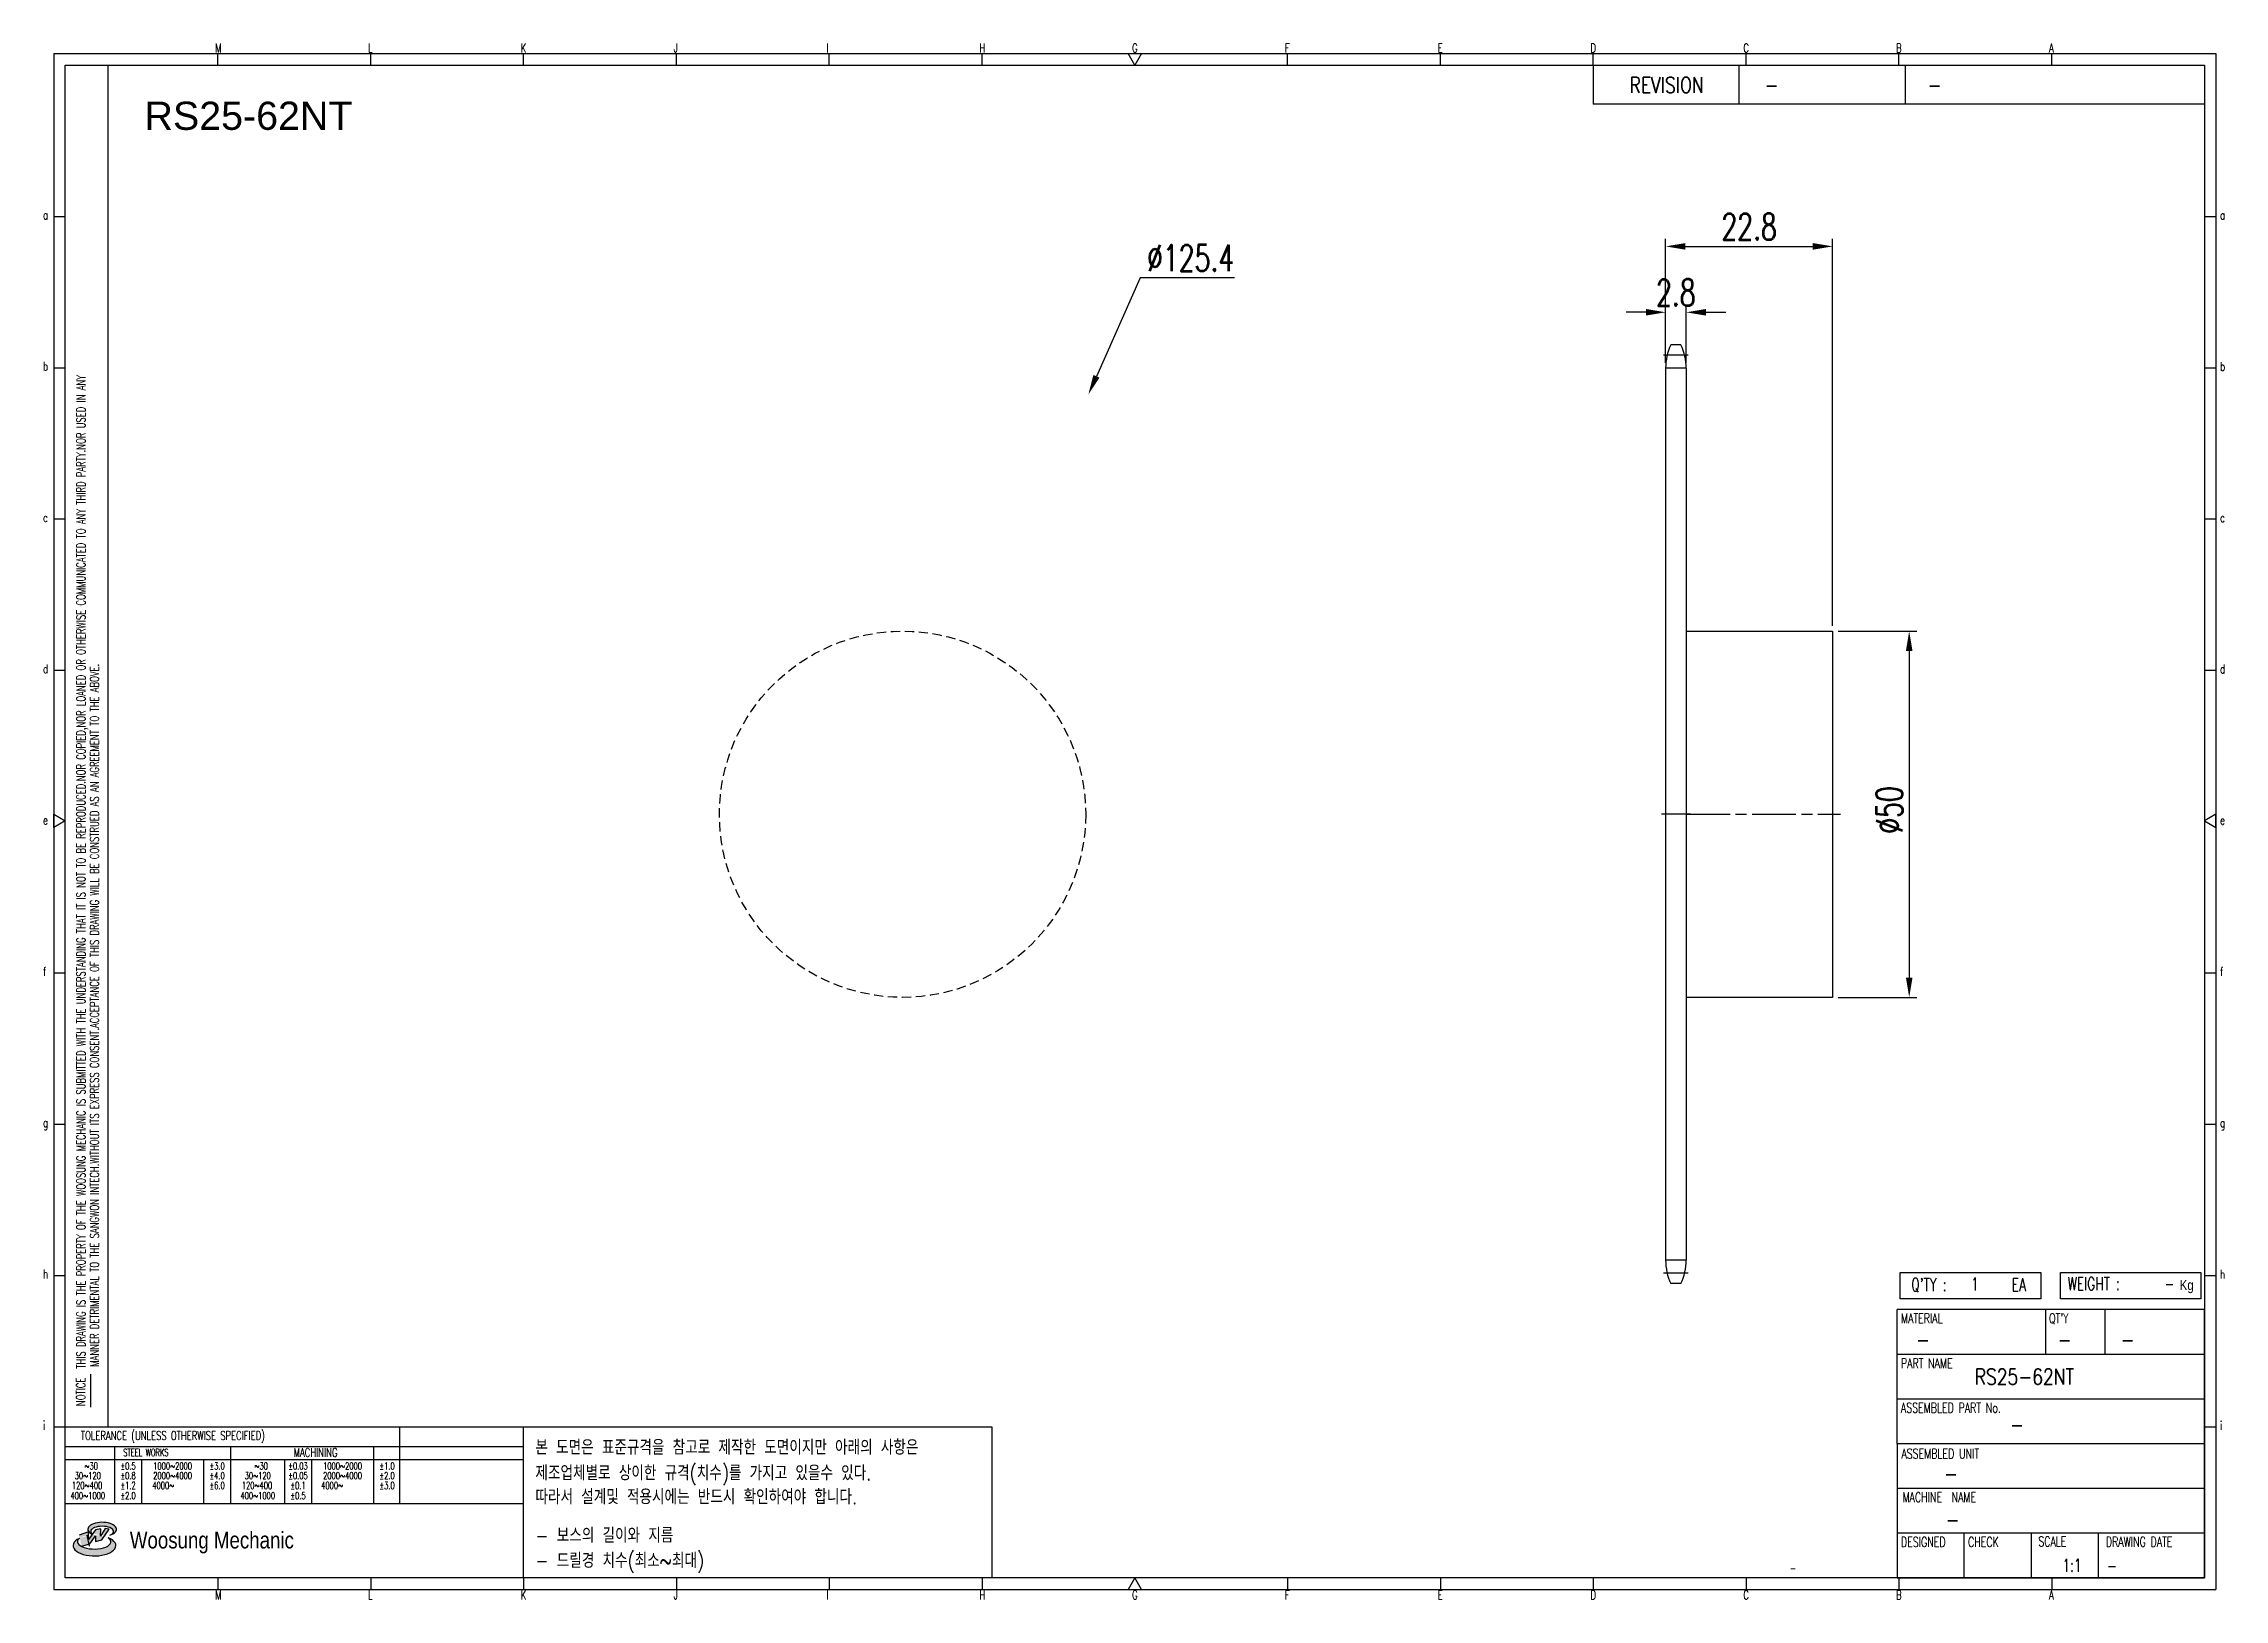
# Model space of a CAD drawing. Header units: millimetres. Extents: x -66964 to -66666, y 2417 to 2629.
import ezdxf
from ezdxf.enums import TextEntityAlignment as Align

# ---------------------------------------------------------------- set-up
doc = ezdxf.new("R2010")
doc.units = ezdxf.units.MM
for name, pattern in [('AM_ISO02W050', [7.5, 6, -1.5]), ('AM_ISO02W050x2', [3.75, 3, -0.75]), ('AM_ISO08W050', [18, 12, -1.5, 3, -1.5]), ('AM_ISO08W050x2', [9, 6, -0.75, 1.5, -0.75]), ('HIDDEN', [9.525, 6.35, -3.175])]:
    doc.linetypes.add(name, pattern=pattern)
for name, color, linetype, lineweight in [('AM_3N', 6, 'AM_ISO02W050', 25), ('AM_7', 4, 'AM_ISO08W050', 25), ('AM_7N', 4, 'AM_ISO08W050', 25)]:
    doc.layers.add(name, color=color, linetype=linetype, lineweight=lineweight)
for name, color, linetype in [('S-DIM', 7, 'Continuous'), ('TITLE', 7, 'Continuous'), ('도면레이아웃', 7, 'Continuous')]:
    doc.layers.add(name, color=color, linetype=linetype)
doc.styles.add('HAN', font='ROMANS.shx', dxfattribs={"width": 0.7, "bigfont": 'whgtxt.shx'})
doc.styles.add('HKD_ST2', font='romans.shx', dxfattribs={"width": 0.7, "height": 4, "bigfont": '@extfont2.shx'})
doc.styles.add('HSG', font='SIMPLEX.shx', dxfattribs={"width": 0.7, "bigfont": 'HSG.shx'})
doc.styles.add('ROMANS', font='romans.shx', dxfattribs={"width": 0.7, "bigfont": 'whgtxt.shx'})
doc.styles.add('SLDTEXTSTYLE4', font='arial.ttf', dxfattribs={"width": 0.8})
doc.styles.get("Standard").update_dxf_attribs({"font": 'arial.ttf'})
doc.dimstyles.new('APP4.5', dxfattribs={"dimscale": 1.5, "dimtxt": 2.4, "dimasz": 1.8, "dimexe": 0.7, "dimexo": 0.5, "dimgap": 0.6, "dimtad": 1, "dimtoh": 1, "dimdec": 1, "dimrnd": 0.01, "dimzin": 9, "dimdsep": 46, "dimtxsty": 'HSG', "dimcen": 0, "dimclrd": 1, "dimclre": 1, "dimclrt": 256, "dimazin": 2, "dimtp": 1, "dimtm": 1, "dimtfac": 0.5, "dimtdec": 1, "dimtofl": 0, "dimtmove": 0, "dimatfit": 3, "dimfxl": 0.7, "dimtvp": 1, "dimtolj": 2, "dimlwd": -1, "dimlwe": -1, "dimarcsym": 0})

# ---------------------------------------------------------------- blocks, each defined once
blk = doc.blocks.new('fyjkfytuj')
for p, q in [((-66537.93, 409.63), (-66517.93, 409.63)), ((-66517.93, 409.63), (-66517.93, 359.63)), ((-66517.93, 359.63), (-66537.93, 359.63))]:
    blk.add_line(p, q)
at = {"layer": 'AM_7N', "linetype": 'AM_ISO08W050x2'}
blk.add_line((-66537.93, 384.63), (-66516.85, 384.63), dxfattribs=at)
blk = doc.blocks.new('SUYWSHJH')
at = {"layer": '도면레이아웃'}
h = blk.add_hatch(color=10, dxfattribs=at)
h.paths.add_polyline_path([(1.544, 35.177), (1.554, 34.966), (1.779, 35.034), (2.054, 35.422), (1.908, 35.446), (1.728, 35.167), (1.741, 35.439), (1.547, 35.405), (1.292, 35.041), (1.295, 35.33), (0.943, 35.208), (1.03, 34.8), (1.336, 34.885)])
edge = h.paths.add_edge_path()
edge.add_ellipse((1.795, 35.421), major_axis=(-0.53, 0), ratio=0.487785, start_angle=122.36065, end_angle=403.39574)
edge.add_line((1.411, 35.244), (1.419, 35.261))
edge.add_ellipse((1.798, 35.344), major_axis=(-0.423, 0), ratio=0.444396, start_angle=131.58977, end_angle=386.19408, ccw=False)
edge = h.paths.add_edge_path()
edge.add_ellipse((1.512, 34.815), major_axis=(-0.793, 0), ratio=0.480113, start_angle=314.67633, end_angle=590.85213)
edge.add_ellipse((1.501, 34.958), major_axis=(-0.62, 0), ratio=0.43311, start_angle=331.7024, end_angle=574.42495, ccw=False)
for p, q in [((0, 90.118), (80.15, 90.118)), ((0, 90.118), (0, 33.191)), ((6.089, 89.693), (6.089, 90.118)), ((11.753, 89.693), (11.753, 90.118)), ((17.418, 89.693), (17.418, 90.118)), ((23.082, 89.693), (23.082, 90.118)), ((28.746, 89.693), (28.746, 90.118)), ((34.411, 89.693), (34.411, 90.118)), ((45.739, 89.693), (45.739, 90.118)), ((51.404, 89.693), (51.404, 90.118)), ((57.068, 89.693), (57.068, 90.118)), ((62.732, 89.693), (62.732, 90.118)), ((68.397, 89.693), (68.397, 90.118)), ((74.061, 89.693), (74.061, 90.118)), ((80.15, 90.118), (80.15, 33.191)), ((0, 84.085), (0.425, 84.085)), ((79.725, 84.085), (80.15, 84.085)), ((0, 78.478), (0.425, 78.478)), ((79.725, 78.478), (80.15, 78.478)), ((0, 72.87), (0.425, 72.87)), ((79.725, 72.87), (80.15, 72.87)), ((0, 67.262), (0.425, 67.262)), ((79.725, 67.262), (80.15, 67.262)), ((0, 56.047), (0.425, 56.047)), ((79.725, 56.047), (80.15, 56.047)), ((0, 50.439), (0.425, 50.439)), ((79.725, 50.439), (80.15, 50.439)), ((0, 44.832), (0.425, 44.832)), ((79.725, 44.832), (80.15, 44.832)), ((1.377, 39.947), (1.377, 41.174)), ((0, 39.224), (0.425, 39.224)), ((79.725, 39.224), (80.15, 39.224)), ((0, 33.191), (80.15, 33.191)), ((6.089, 33.616), (6.089, 33.191)), ((11.753, 33.616), (11.753, 33.191)), ((17.418, 33.616), (17.418, 33.191)), ((23.082, 33.616), (23.082, 33.191)), ((28.746, 33.616), (28.746, 33.191)), ((34.411, 33.616), (34.411, 33.191)), ((45.739, 33.616), (45.739, 33.191)), ((51.404, 33.616), (51.404, 33.191)), ((57.068, 33.616), (57.068, 33.191)), ((62.732, 33.616), (62.732, 33.191)), ((68.397, 33.616), (68.397, 33.191)), ((74.061, 33.616), (74.061, 33.191))]:
    blk.add_line(p, q)
at = {"color": 2}
for p, q in [((2.017, 39.224), (2.017, 89.693)), ((0.425, 39.224), (17.418, 39.224)), ((12.816, 39.224), (12.816, 36.382)), ((17.418, 33.616), (17.418, 39.224)), ((0.425, 38.487), (17.418, 38.487)), ((0.425, 38.012), (17.418, 38.012)), ((2.257, 38.487), (2.257, 36.382)), ((3.257, 38.012), (3.257, 36.382)), ((5.557, 38.012), (5.557, 36.382)), ((6.557, 38.5), (6.557, 36.382)), ((8.557, 38.012), (8.557, 36.382)), ((9.557, 38.026), (9.557, 36.382)), ((11.857, 38.487), (11.857, 36.382)), ((0.425, 36.382), (17.418, 36.382))]:
    blk.add_line(p, q, dxfattribs=at)
at = {"color": 6, "ltscale": 0.5}
for p, q in [((57.068, 89.693), (57.068, 88.246)), ((62.47, 89.693), (62.47, 88.246)), ((68.635, 89.693), (68.635, 88.246)), ((79.725, 88.246), (57.068, 88.246)), ((68.336, 38.59), (68.336, 43.563)), ((79.725, 43.563), (68.336, 43.563)), ((73.827, 43.563), (73.827, 41.905)), ((76.037, 43.563), (76.037, 41.905)), ((79.725, 38.59), (79.725, 43.563)), ((79.725, 41.905), (68.336, 41.905)), ((79.725, 40.248), (68.336, 40.248)), ((68.336, 38.59), (68.336, 33.616)), ((79.725, 38.59), (68.336, 38.59)), ((79.725, 33.616), (79.725, 38.59)), ((79.725, 36.932), (68.336, 36.932)), ((79.725, 35.274), (68.336, 35.274)), ((70.822, 33.616), (70.822, 35.274)), ((73.309, 33.616), (73.309, 35.274)), ((75.796, 33.616), (75.796, 35.274)), ((68.336, 33.616), (79.725, 33.616))]:
    blk.add_line(p, q, dxfattribs=at)
for points in [[(40.075, 89.693), (39.83, 90.118), (40.32, 90.118)], [(0.425, 89.693), (79.725, 89.693), (79.725, 33.616), (0.425, 33.616)], [(0.425, 61.679), (0, 61.433), (0, 61.924)], [(79.725, 61.679), (80.15, 61.433), (80.15, 61.924)], [(40.075, 33.616), (39.83, 33.191), (40.32, 33.191)]]:
    blk.add_lwpolyline(points, close=True)
at = {"layer": 'TITLE', "color": 20}
for p, q in [((68.449, 43.961), (68.449, 44.936)), ((68.449, 44.936), (73.654, 44.936)), ((73.654, 44.936), (73.654, 43.961)), ((74.39, 43.961), (74.39, 44.936)), ((74.39, 44.936), (79.595, 44.936)), ((79.595, 44.936), (79.595, 43.961)), ((73.654, 43.961), (68.449, 43.961)), ((79.595, 43.961), (74.39, 43.961))]:
    blk.add_line(p, q, dxfattribs=at)
at = {"layer": '도면레이아웃'}
for p, q in [((1.295, 35.33), (0.943, 35.208)), ((1.03, 34.8), (1.336, 34.885)), ((1.224, 35.208), (1.311, 34.8)), ((1.224, 35.208), (1.224, 35.208)), ((1.547, 35.405), (1.292, 35.041)), ((1.292, 35.041), (1.295, 35.33)), ((1.336, 34.885), (1.544, 35.177)), ((1.419, 35.261), (1.411, 35.244)), ((1.544, 35.177), (1.554, 34.966)), ((1.741, 35.439), (1.547, 35.405)), ((1.554, 34.966), (1.779, 35.034)), ((1.908, 35.446), (1.728, 35.167)), ((1.728, 35.167), (1.741, 35.439)), ((1.779, 35.034), (2.054, 35.422)), ((2.054, 35.422), (1.908, 35.446))]:
    blk.add_line(p, q, dxfattribs=at)
for centre, major_axis, ratio, start_param, end_param in [((1.795, 35.421), (-0.53, 0), 0.487785, 2.135596, 7.040584), ((1.512, 34.815), (-0.793, 0), 0.480113, 5.492138, 10.312315), ((1.501, 34.958), (-0.62, 0), 0.43311, 5.789299, 10.025607), ((1.798, 35.344), (-0.423, 0), 0.444396, 2.296675, 6.740358)]:
    blk.add_ellipse(centre, major_axis=major_axis, ratio=ratio, start_param=start_param, end_param=end_param, dxfattribs=at)
at = {"color": 4, "style": 'HKD_ST2', "width": 0.7}
for s, p in [('M', (5.988, 90.164)), ('L', (11.652, 90.164)), ('K', (17.316, 90.164)), ('J', (22.981, 90.164)), ('I', (28.645, 90.164)), ('H', (34.309, 90.164)), ('G', (39.974, 90.164)), ('F', (45.638, 90.164)), ('E', (51.302, 90.164)), ('D', (56.967, 90.164)), ('C', (62.631, 90.164)), ('B', (68.295, 90.164)), ('A', (73.96, 90.164)), ('a', (-0.395, 83.976)), ('a', (80.305, 83.97)), ('b', (-0.395, 78.368)), ('b', (80.305, 78.362)), ('c', (-0.395, 72.76)), ('c', (80.305, 72.754)), ('d', (-0.395, 67.153)), ('d', (80.305, 67.147)), ('e', (-0.395, 61.545)), ('e', (80.305, 61.539)), ('f', (-0.395, 55.937)), ('f', (80.305, 55.931)), ('g', (-0.395, 50.33)), ('g', (80.305, 50.324)), ('h', (-0.395, 44.722)), ('h', (80.305, 44.716)), ('i', (-0.395, 39.114)), ('i', (80.305, 39.108)), ('M', (5.988, 32.824)), ('L', (11.652, 32.824)), ('K', (17.316, 32.824)), ('J', (22.981, 32.824)), ('I', (28.645, 32.824)), ('H', (34.309, 32.824)), ('G', (39.974, 32.824)), ('F', (45.638, 32.824)), ('E', (51.302, 32.824)), ('D', (56.967, 32.824)), ('C', (62.631, 32.824)), ('B', (68.295, 32.824)), ('A', (73.96, 32.824))]:
    blk.add_text(s, height=0.326, dxfattribs=at).set_placement(p)
for s, height, style, width, p in [('REVISION', 0.5806, 'HAN', 0.8, (58.415, 88.664)), ('-', 0.581, 'HAN', 0.8, (63.426, 88.664)), ('-', 0.581, 'HAN', 0.8, (69.468, 88.664)), ("Q'TY : ", 0.4746, 'HKD_ST2', 0.7, (68.857, 44.253)), ('1', 0.475, 'HKD_ST2', 0.7, (71.071, 44.275)), ('EA', 0.4746, 'HKD_ST2', 0.7, (72.578, 44.253)), ('WEIGHT : ', 0.4746, 'HKD_ST2', 0.7, (74.65, 44.286)), ('-', 0.581, 'HAN', 0.8, (69.029, 42.157)), ('-', 0.581, 'HAN', 0.8, (74.289, 42.157)), ('-', 0.581, 'HAN', 0.8, (76.623, 42.157)), ('-', 0.581, 'HAN', 0.8, (72.515, 39.013)), ('-', 0.581, 'HAN', 0.8, (70.067, 37.189)), ('-', 0.581, 'HAN', 0.8, (70.126, 35.48)), ('1:1', 0.4746, 'HKD_ST2', 0.7, (74.458, 33.848)), ('-', 0.475, 'HKD_ST2', 0.7, (76.112, 33.837))]:
    blk.add_text(s, height=height, dxfattribs=dict(style=style, width=width)).set_placement(p)
at = {"color": 2, "style": 'HKD_ST2', "width": 0.7}
for s, p in [(' THIS DRAWING IS THE PROPERTY OF THE WOOSUNG MECHANIC IS SUBMITTED WITH THE UNDERSTANDING THAT IT IS NOT TO BE REPRODUCED.NOR COPIED,NOR LOANED OR OTHERWISE COMMUNICATED TO ANY THIRD PARTY.NOR USED IN ANY', (1.173, 41.217)), ('MANNER DETRIMENTAL TO THE SANGWON INTECH.WITHOUT ITS EXPRESS CONSENT.ACCEPTANCE OF THIS DRAWING WILL BE CONSTRUED AS AN AGREEMENT TO THE ABOVE.', (1.672, 41.447))]:
    blk.add_text(s, height=0.326266, rotation=90, dxfattribs=at).set_placement(p)
at = {"style": 'HKD_ST2', "width": 0.7}
blk.add_text('-', height=0.475, dxfattribs=at).set_placement((78.613, 44.286), align=Align.RIGHT)
at = {"color": 4, "style": 'HKD_ST2', "width": 0.7}
for s, height, p in [('MATERIAL', 0.3651, (68.474, 43.425)), ("QT'Y", 0.3651, (73.965, 43.425)), ('PART NAME', 0.3651, (68.474, 41.756)), ('ASSEMBLED PART No.', 0.36511, (68.474, 40.109)), ('ASSEMBLED UNIT', 0.36511, (68.49, 38.408)), ('MACHINE  NAME', 0.36511, (68.532, 36.794)), ('DESIGNED', 0.3651, (68.474, 35.136)), ('CHECK', 0.3651, (70.961, 35.136)), ('SCALE', 0.3651, (73.566, 35.153)), ('DRAWING DATE', 0.36511, (76.071, 35.141))]:
    blk.add_text(s, height=height, dxfattribs=at).set_placement(p, align=Align.TOP_LEFT)
at = {"style": 'HKD_ST2', "width": 0.7}
blk.add_text('NOTICE', height=0.3263, rotation=90, dxfattribs=at).set_placement((1.163, 39.988))
for s, height, style, width, p in [('TOLERANCE (UNLESS OTHERWISE SPECIFIED)', 0.32627, 'HKD_ST2', 0.7, (4.417, 38.896)), ('-', 0.326, 'ROMANS', 0.65, (64.469, 33.975))]:
    blk.add_text(s, height=height, dxfattribs=dict(style=style, width=width)).set_placement(p, align=Align.MIDDLE_CENTER)
at = {"color": 4, "style": 'HKD_ST2', "width": 0.7}
for s, height, p in [('STEEL WORKS', 0.26101, (3.416, 38.268)), ('MACHINING', 0.3263, (9.707, 38.27)), ('%%P0.5', 0.261, (2.757, 37.762)), ('%%P0.8', 0.261, (2.757, 37.411)), ('%%P3.0', 0.261, (6.057, 37.762)), ('%%P4.0', 0.261, (6.057, 37.411)), ('%%P0.03', 0.261, (9.057, 37.762)), ('%%P0.05', 0.261, (9.057, 37.411)), ('%%P1.0', 0.261, (12.357, 37.762)), ('%%P2.0', 0.261, (12.357, 37.411)), ('%%P1.2', 0.261, (2.757, 37.045)), ('%%P2.0', 0.261, (2.757, 36.67)), ('%%P6.0', 0.261, (6.057, 37.045)), ('%%P0.1', 0.261, (9.057, 37.045)), ('%%P0.5', 0.261, (9.057, 36.67)), ('%%P3.0', 0.261, (12.357, 37.045))]:
    blk.add_text(s, height=height, dxfattribs=at).set_placement(p, align=Align.MIDDLE)
for s, height, p in [('30%%126120', 0.261, (1.263, 37.411)), ('%%12630', 0.261, (1.389, 37.762)), ('2000%%1264000', 0.26101, (4.407, 37.411)), ('1000%%1262000', 0.26101, (4.407, 37.762)), ('30%%126120', 0.261, (7.563, 37.411)), ('%%12630', 0.261, (7.689, 37.762)), ('2000%%1264000', 0.26101, (10.707, 37.411)), ('1000%%1262000', 0.26101, (10.707, 37.762)), ('400%%1261000', 0.26101, (1.263, 36.67)), ('120%%126400', 0.26101, (1.237, 37.045)), ('4000%%126', 0.261, (4.061, 37.045)), ('400%%1261000', 0.26101, (7.563, 36.67)), ('120%%126400', 0.26101, (7.537, 37.045)), ('4000%%126', 0.261, (10.321, 37.045))]:
    blk.add_text(s, height=height, dxfattribs=at).set_placement(p, align=Align.MIDDLE_CENTER)
at = {"color": 1, "style": 'SLDTEXTSTYLE4', "width": 0.8}
blk.add_text('Woosung Mechanic', height=0.61957, dxfattribs=at).set_placement((2.822, 34.711))
at = {"layer": 'TITLE', "width": 0.8}
blk.add_text('Kg', height=0.3789, dxfattribs=at).set_placement((78.807, 44.286))
blk = doc.blocks.new('*D18')
at = {"layer": 'Defpoints', "color": 0, "transparency": 16777216}
for p in [(-66719.25, 2548.96), (-66719.25, 2498.96), (-66708.79, 2498.96)]:
    blk.add_point(p, dxfattribs=at)
at = {"layer": 'S-DIM', "color": 1, "transparency": 16777216}
for p, q in [((-66718.5, 2548.96), (-66707.74, 2548.96)), ((-66708.79, 2546.26), (-66708.79, 2501.66)), ((-66718.5, 2498.96), (-66707.74, 2498.96))]:
    blk.add_line(p, q, dxfattribs=at)
for points in [[(-66709.24, 2546.26), (-66708.34, 2546.26), (-66708.79, 2548.96)], [(-66709.24, 2501.66), (-66708.34, 2501.66), (-66708.79, 2498.96)]]:
    blk.add_solid(points, dxfattribs=at)
at = {"layer": 'S-DIM', "transparency": 16777216, "insert": (-66711.49, 2524.54), "char_height": 3.6, "attachment_point": 5, "rotation": 90, "style": 'HSG'}
blk.add_mtext('\\A2;%%c50', dxfattribs=at)
blk = doc.blocks.new('*D19')
at = {"layer": 'Defpoints', "color": 0, "transparency": 16777216}
for p in [(-66739.25, 2592.5), (-66742.05, 2584.85), (-66739.25, 2584.85)]:
    blk.add_point(p, dxfattribs=at)
at = {"layer": 'S-DIM', "color": 1, "transparency": 16777216}
for p, q in [((-66744.75, 2592.5), (-66747.45, 2592.5)), ((-66742.05, 2585.6), (-66742.05, 2593.55)), ((-66739.25, 2585.6), (-66739.25, 2593.55)), ((-66736.55, 2592.5), (-66733.85, 2592.5))]:
    blk.add_line(p, q, dxfattribs=at)
for points in [[(-66744.75, 2592.95), (-66744.75, 2592.05), (-66742.05, 2592.5)], [(-66736.55, 2592.95), (-66736.55, 2592.05), (-66739.25, 2592.5)]]:
    blk.add_solid(points, dxfattribs=at)
at = {"layer": 'S-DIM', "transparency": 16777216, "insert": (-66740.65, 2595.2), "char_height": 3.6, "attachment_point": 5, "style": 'HSG'}
blk.add_mtext('\\A2;2.8', dxfattribs=at)
blk = doc.blocks.new('*D20')
at = {"layer": 'Defpoints', "color": 0, "transparency": 16777216}
for p in [(-66719.25, 2601.5), (-66742.05, 2584.85), (-66719.25, 2548.96)]:
    blk.add_point(p, dxfattribs=at)
at = {"layer": 'S-DIM', "color": 1, "transparency": 16777216}
for p, q in [((-66742.05, 2585.6), (-66742.05, 2602.55)), ((-66739.35, 2601.5), (-66721.95, 2601.5)), ((-66719.25, 2549.71), (-66719.25, 2602.55))]:
    blk.add_line(p, q, dxfattribs=at)
for points in [[(-66739.35, 2601.95), (-66739.35, 2601.05), (-66742.05, 2601.5)], [(-66721.95, 2601.95), (-66721.95, 2601.05), (-66719.25, 2601.5)]]:
    blk.add_solid(points, dxfattribs=at)
at = {"layer": 'S-DIM', "transparency": 16777216, "insert": (-66730.65, 2604.2), "char_height": 3.6, "attachment_point": 5, "style": 'HSG'}
blk.add_mtext('\\A2;22.8', dxfattribs=at)
blk = doc.blocks.new('*D21')
at = {"layer": 'Defpoints', "color": 0, "transparency": 16777216}
for p in [(-66820.87, 2581.28), (-66871.61, 2466.64)]:
    blk.add_point(p, dxfattribs=at)
at = {"layer": 'S-DIM', "color": 1, "transparency": 16777216}
for p, q in [((-66813.81, 2597.22), (-66819.78, 2583.75)), ((-66800.91, 2597.22), (-66813.81, 2597.22))]:
    blk.add_line(p, q, dxfattribs=at)
blk.add_solid([(-66820.19, 2583.94), (-66819.36, 2583.57), (-66820.87, 2581.28)], dxfattribs=at)
at = {"layer": 'S-DIM', "transparency": 16777216, "insert": (-66806.91, 2599.92), "char_height": 3.6, "attachment_point": 5, "style": 'HSG'}
blk.add_mtext('\\A2;∅125.4', dxfattribs=at)

msp = doc.modelspace()

# ---------------------------------------------------------------- linework, layer by layer
for p, q in [((-66739.96, 2588.05), (-66741.35, 2588.05)), ((-66742.05, 2584.85), (-66742.05, 2463.07)), ((-66739.25, 2584.85), (-66739.25, 2463.07)), ((-66739.96, 2459.87), (-66741.35, 2459.87))]:
    msp.add_line(p, q)
at = {"color": 4}
msp.add_lwpolyline([(-66897.99, 2440.34), (-66834.04, 2440.34), (-66834.04, 2419.68), (-66897.99, 2419.68)], close=True, dxfattribs=at)
at = {"color": 2, "linetype": 'HIDDEN', "ltscale": 0.2}
msp.add_circle((-66846.24, 2523.96), 25, dxfattribs=at)
for centre, start, end in [((-66734.45, 2584.85), 155.0989, 180), ((-66746.85, 2584.85), 0, 24.9011), ((-66734.45, 2463.07), 180, 204.9011), ((-66746.85, 2463.07), 335.0989, 0)]:
    msp.add_arc(centre, 7.6, start, end)
at = {"layer": 'AM_3N', "linetype": 'AM_ISO02W050x2'}
for p, q in [((-66739.25, 2584.85), (-66742.05, 2584.85)), ((-66739.25, 2463.07), (-66742.05, 2463.07))]:
    msp.add_line(p, q, dxfattribs=at)
at = {"layer": 'AM_7', "linetype": 'AM_ISO08W050x2'}
for p, q in [((-66738.98, 2586.65), (-66742.36, 2586.65)), ((-66738.67, 2523.96), (-66742.63, 2523.96)), ((-66738.98, 2461.28), (-66742.36, 2461.28))]:
    msp.add_line(p, q, dxfattribs=at)

# ---------------------------------------------------------------- block references
at = {"xscale": 3.683658648384001, "yscale": 3.683658648384001, "zscale": 3.683658648384001}
msp.add_blockref('SUYWSHJH', (-66962.15, 2295.85), dxfattribs=at)
msp.add_blockref('fyjkfytuj', (-201.32, 2139.33))

# ---------------------------------------------------------------- texts
at = {"color": 2}
msp.add_text('RS25-62NT', height=3.849, dxfattribs=at).set_placement((-66949.75, 2617.41))
at = {"style": 'HAN', "width": 0.8}
msp.add_text('RS25-62NT', height=2.139, dxfattribs=at).set_placement((-66699.84, 2446.09))
at = {"color": 4, "style": 'HAN', "width": 0.8}
for s, p in [('본 도면은 표준규격을 참고로 제작한 도면이지만 아래의 사항은', (-66896.38, 2436.51)), ('제조업체별로 상이한 규격(치수)를 가지고 있을수 있다.', (-66896.38, 2433.01)), ('따라서 설계및 적용시에는 반드시 확인하여야 합니다.', (-66896.38, 2429.75)), ('- 보스의 길이와 지름', (-66896.38, 2424.5)), ('- 드릴경 치수(최소~최대)', (-66896.38, 2421.05))]:
    msp.add_text(s, height=2.0237, dxfattribs=at).set_placement(p)

# ---------------------------------------------------------------- dimensions: what is measured, and where the dimension line sits
at = {"layer": 'S-DIM'}
dim = msp.add_linear_dim(base=(-66719.25, 2601.5), p1=(-66742.05, 2584.85), p2=(-66719.25, 2548.96), dimstyle='APP4.5', dxfattribs=at)
dim.commit()
dim.dimension.update_dxf_attribs({"geometry": '*D20', "text_midpoint": (-66730.65, 2604.2)})
dim = msp.add_diameter_dim_2p(p1=(-66871.61, 2466.64), p2=(-66820.87, 2581.28), dimstyle='APP4.5', dxfattribs=at)
dim.commit()
dim.dimension.update_dxf_attribs({"geometry": '*D21', "text_midpoint": (-66806.91, 2597.22), "dimtype": 163})
dim = msp.add_linear_dim(base=(-66739.25, 2592.5), p1=(-66742.05, 2584.85), p2=(-66739.25, 2584.85), dimstyle='APP4.5', dxfattribs=at)
dim.commit()
dim.dimension.update_dxf_attribs({"geometry": '*D19', "text_midpoint": (-66740.65, 2592.5), "dimtype": 160})
dim = msp.add_linear_dim(base=(-66708.79, 2498.96), p1=(-66719.25, 2548.96), p2=(-66719.25, 2498.96), angle=90, text='%%c<>', dimstyle='APP4.5', dxfattribs=at)
dim.commit()
dim.dimension.update_dxf_attribs({"geometry": '*D18', "text_midpoint": (-66708.79, 2524.54), "dimtype": 160})

doc.saveas('drawing.dxf')
